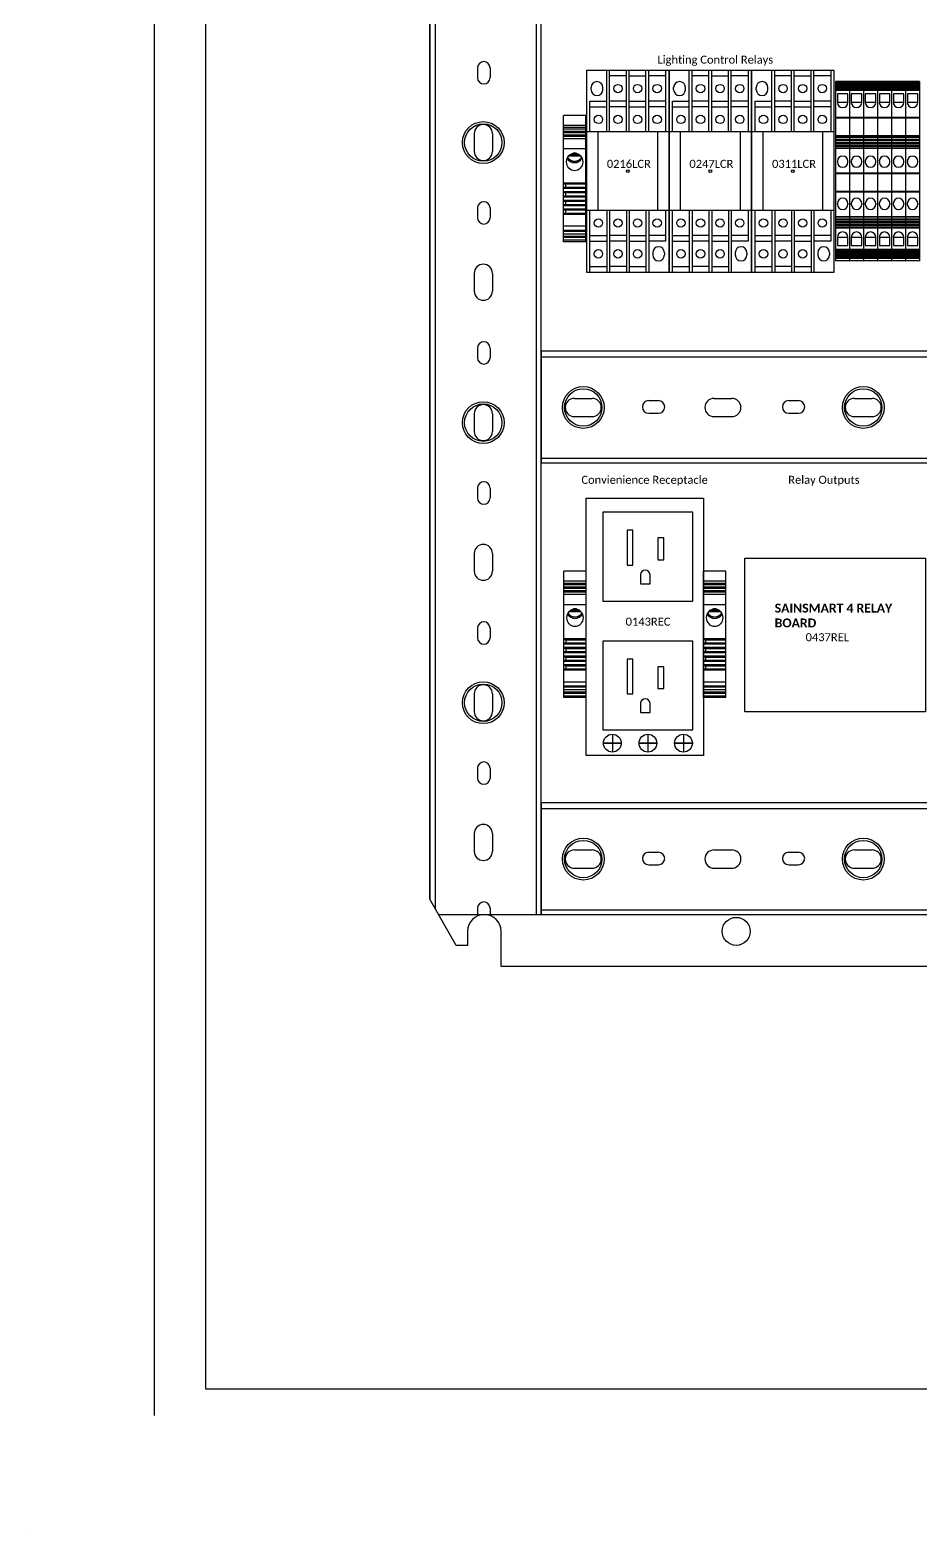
# Model space of a CAD drawing. Header units: inches. Extents: x 2 to 53, y 0 to 38.6.
# Drawn here: x 2 to 14.53, y 0 to 21.1 of the extents above; entities that cross this region are included whole.
import ezdxf

# ---------------------------------------------------------------- set-up
doc = ezdxf.new("R2010")
doc.units = ezdxf.units.IN
doc.header["$LTSCALE"] = 0.1
doc.header["$MEASUREMENT"] = 0
doc.layers.get('0').update_dxf_attribs({"plot": 0})
doc.layers.add('AC Wiring', color=7, linetype='Continuous')
doc.layers.add('Physical Devices', color=7, linetype='Continuous')
doc.layers.get('0').off()
doc.styles.add('Electrical1', font='Calibril.ttf')

# ---------------------------------------------------------------- blocks, each defined once
blk = doc.blocks.new('A$C704904594')
at = {"color": 7, "linetype": 'Continuous'}
for p, q in [((-1.004, 0.945), (-1.004, 27.795)), ((-0.63, 0.295), (-1.004, 0.945)), ((-0.472, 0.492), (-0.472, 0.295)), ((0, 0), (0, 0.492)), ((-0.472, 0.295), (-0.63, 0.295)), ((15.669, 0), (0, 0))]:
    blk.add_line(p, q, dxfattribs=at)
blk.add_circle((3.307, 0.492), 0.197, dxfattribs=at)
blk.add_arc((-0.236, 0.492), 0.236, 0, 180, dxfattribs=at)
blk = doc.blocks.new('A$C1748574127')
at = {"color": 7, "linetype": 'Continuous'}
for p, q in [((14.75, 36), (-14.75, 36)), ((-14.75, 36), (-14.75, -36)), ((-7.5, 14), (-7.5, 36)), ((-6.5, 14), (-6.5, 36)), ((-0.5, 34), (-6.5, 34)), ((-0.5, 14), (-0.5, 36)), ((0.5, 14), (0.5, 36)), ((0.5, 34), (6.5, 34)), ((6.5, 14), (6.5, 36)), ((7.5, 14), (7.5, 36)), ((13.5, 34), (7.5, 34)), ((13.5, 36), (13.5, 14)), ((14.75, -36), (14.75, 36)), ((-13.1, 29.1), (-13.1, 29.9)), ((-8.9, 29.1), (-8.9, 29.9)), ((-13.5, 25), (-7.5, 25)), ((-13.5, 14), (-13.5, 25)), ((-13.5, 23), (-7.5, 23)), ((-0.5, 25), (-6.5, 25)), ((-0.5, 23), (-6.5, 23)), ((0.5, 25), (6.5, 25)), ((0.5, 23), (6.5, 23)), ((13.5, 25), (7.5, 25)), ((13.5, 23), (7.5, 23)), ((14.75, 14), (-14.75, 14)), ((-10.75, 14), (-10.75, -14)), ((10.75, -14), (10.75, 14)), ((14.75, -14), (-14.75, -14)), ((-13.5, -36), (-13.5, -14)), ((-7.5, -14), (-7.5, -36)), ((-6.5, -14), (-6.5, -36)), ((-0.5, -14), (-0.5, -36)), ((0.5, -14), (0.5, -36)), ((6.5, -14), (6.5, -36)), ((7.5, -14), (7.5, -36)), ((13.5, -14), (13.5, -25)), ((-13.5, -23), (-7.5, -23)), ((-13.5, -25), (-7.5, -25)), ((-0.5, -23), (-6.5, -23)), ((-0.5, -25), (-6.5, -25)), ((0.5, -23), (6.5, -23)), ((0.5, -25), (6.5, -25)), ((13.5, -23), (7.5, -23)), ((13.5, -25), (7.5, -25)), ((8.9, -29.1), (8.9, -29.9)), ((13.1, -29.1), (13.1, -29.9)), ((-14.75, -36), (14.75, -36)), ((-13.5, -34), (-7.5, -34)), ((-0.5, -34), (-6.5, -34)), ((0.5, -34), (6.5, -34))]:
    blk.add_line(p, q, dxfattribs=at)
for centre, radius in [((-3.5, 29.5), 1.5), ((3.5, 29.5), 1.5), ((10.5, 29.5), 1.5), ((-10.5, 18.5), 1.5), ((-3.5, 18.5), 1.5), ((3.5, 18.5), 1.5), ((10.5, 18.5), 1.5), ((0, 0), 0.5), ((-10.5, -18.5), 1.5), ((-3.5, -18.5), 1.5), ((3.5, -18.5), 1.5), ((10.5, -18.5), 1.5), ((-10.5, -29.5), 1.5), ((-3.5, -29.5), 1.5), ((3.5, -29.5), 1.5)]:
    blk.add_circle(centre, radius, dxfattribs=at)
for centre, start, end in [((-11, 29.9), 0, 180), ((-11, 29.1), 180, 0), ((11, -29.1), 0, 180), ((11, -29.9), 180, 0)]:
    blk.add_arc(centre, 2.1, start, end, dxfattribs=at)
blk = doc.blocks.new('A$C1620426543')
for p, q in [((0, 8), (0, 0)), ((0.19, 8), (0, 8)), ((2.23, 8), (0.19, 8)), ((2.64, 8), (2.23, 8)), ((3.05, 8), (2.64, 8)), ((3.57, 8), (3.05, 8)), ((3.57, 8), (3.57, 0)), ((4.37, 8), (3.57, 8)), ((4.37, 8), (4.37, 0)), ((4.88, 8), (4.37, 8)), ((4.88, 8), (4.88, 0)), ((5.68, 8), (4.88, 8)), ((5.68, 8), (5.68, 0)), ((6.19, 8), (5.68, 8)), ((6.19, 8), (6.19, 0)), ((6.99, 8), (6.19, 8)), ((6.99, 8), (6.99, 0)), ((7.5, 8), (6.99, 8)), ((7.5, 8), (7.5, 0)), ((8.3, 8), (7.5, 8)), ((8.3, 8), (8.3, 0)), ((11.97, 8), (8.3, 8)), ((11.97, 8), (11.97, 0)), ((24.19, 8), (11.97, 8)), ((13.97, 2.4), (13.97, 5.6)), ((14.39, 1.94), (14.39, 6.06)), ((15.61, 6.45), (15.61, 5.94)), ((24.19, 8), (24.19, 0)), ((24.54, 8), (24.19, 8)), ((24.54, 8), (24.54, 0)), ((24.59, 8), (24.54, 8)), ((24.59, 8), (24.59, 0.85)), ((25.69, 8), (24.59, 8)), ((25.69, 8), (25.69, 0.85)), ((25.75, 8), (25.69, 8)), ((25.75, 8), (25.75, 0)), ((26.09, 8), (25.75, 8)), ((26.09, 8), (26.09, 0)), ((27.29, 8), (26.09, 8)), ((27.29, 8), (27.29, 0)), ((27.64, 8), (27.29, 8)), ((27.64, 8), (27.64, 0)), ((27.69, 8), (27.64, 8)), ((27.69, 8), (27.69, 0.85)), ((28.79, 8), (27.69, 8)), ((28.79, 8), (28.79, 0.85)), ((28.85, 8), (28.79, 8)), ((28.85, 8), (28.85, 0)), ((29.19, 8), (28.85, 8)), ((29.19, 8), (29.19, 0)), ((30.39, 8), (29.19, 8)), ((30.39, 8), (30.39, 0)), ((30.74, 8), (30.39, 8)), ((30.74, 8), (30.74, 0)), ((30.79, 8), (30.74, 8)), ((30.79, 8), (30.79, 0.85)), ((31.89, 8), (30.79, 8)), ((31.89, 8), (31.89, 0.85)), ((31.95, 8), (31.89, 8)), ((31.95, 8), (31.95, 0.85)), ((32.29, 8), (31.95, 8)), ((32.29, 8), (32.29, 0)), ((33.49, 8), (32.29, 8)), ((33.49, 8), (33.49, 0)), ((33.84, 8), (33.49, 8)), ((33.84, 8), (33.84, 0.85)), ((33.89, 8), (33.84, 8)), ((33.89, 8), (33.89, 0.85)), ((34.99, 8), (33.89, 8)), ((34.99, 8), (34.99, 0.85)), ((35.05, 8), (34.99, 8)), ((35.05, 8), (35.05, 0.85)), ((35.39, 8), (35.05, 8)), ((35.39, 8), (35.39, 0)), ((39.6, 8), (35.39, 8)), ((39.6, 8), (39.6, 0)), ((41.05, 8), (39.6, 8)), ((41.05, 8), (41.05, 0)), ((41.44, 8), (41.05, 8)), ((41.44, 8), (41.44, 0.85)), ((42.4, 8), (41.44, 8)), ((42.4, 8), (42.4, 0)), ((43.24, 8), (42.4, 8)), ((43.24, 8), (43.24, 0)), ((43.63, 8), (43.24, 8)), ((43.63, 8), (43.63, 0.85)), ((44.59, 8), (43.63, 8)), ((44.59, 8), (44.59, 0)), ((45.1, 8), (44.59, 8)), ((45.1, 8), (45.1, 0)), ((0.19, 0), (0, 0)), ((2.23, 0), (0.19, 0)), ((2.64, 0), (2.23, 0)), ((3.05, 0), (2.64, 0)), ((3.57, 0), (3.05, 0)), ((4.37, 0), (3.57, 0)), ((4.88, 0), (4.37, 0)), ((5.68, 0), (4.88, 0)), ((6.19, 0), (5.68, 0)), ((6.99, 0), (6.19, 0)), ((7.5, 0), (6.99, 0)), ((8.3, 0), (7.5, 0)), ((11.97, 0), (8.3, 0)), ((24.19, 0), (11.97, 0)), ((13.48, 4.52), (13.48, 3.48)), ((15.61, 2.06), (15.61, 1.55)), ((24.54, 0), (24.19, 0)), ((24.54, 0.85), (24.54, 0)), ((24.54, 0.85), (24.54, 0.85)), ((25.75, 0.85), (24.54, 0.85)), ((24.54, 0), (24.54, 0)), ((25.75, 0), (24.54, 0)), ((26.09, 0), (25.75, 0)), ((27.29, 0), (26.09, 0)), ((27.64, 0), (27.29, 0)), ((27.64, 0.85), (27.64, 0)), ((27.64, 0.85), (27.64, 0.85)), ((28.85, 0.85), (27.64, 0.85)), ((27.64, 0), (27.64, 0)), ((28.85, 0), (27.64, 0)), ((29.19, 0), (28.85, 0)), ((30.39, 0), (29.19, 0)), ((30.39, 0.85), (30.39, 0)), ((30.39, 0.85), (30.39, 0)), ((30.39, 0.85), (30.39, 0.85)), ((30.41, 0.85), (30.39, 0.85)), ((30.39, 0), (30.39, 0)), ((30.39, 0), (30.39, 0)), ((30.41, 0), (30.39, 0)), ((30.74, 0), (30.41, 0)), ((31.95, 0.85), (30.74, 0.85)), ((31.95, 0), (30.74, 0)), ((31.95, 0.85), (31.95, 0)), ((32.29, 0), (31.95, 0)), ((33.49, 0), (32.29, 0)), ((33.84, 0), (33.49, 0)), ((33.84, 0.85), (33.84, 0)), ((35.05, 0.85), (33.84, 0.85)), ((35.05, 0), (33.84, 0)), ((35.05, 0.85), (35.05, 0)), ((35.39, 0), (35.05, 0)), ((39.6, 0), (35.39, 0)), ((41.05, 0), (39.6, 0)), ((41.44, 0.85), (41.05, 0.85)), ((41.44, 0), (41.05, 0)), ((41.44, 0.85), (41.44, 0)), ((42.4, 0), (41.44, 0)), ((43.24, 0), (42.4, 0)), ((43.63, 0.85), (43.24, 0.85)), ((43.63, 0), (43.24, 0)), ((43.63, 0.85), (43.63, 0)), ((44.59, 0), (43.63, 0)), ((45.1, 0), (44.59, 0))]:
    blk.add_line(p, q)
for centre, radius, start, end in [((13.96, 4.06), 2.9, 358.7746, 62.1736), ((13.98, 3.92), 2.88, 297.5307, 1.5211)]:
    blk.add_arc(centre, radius, start, end)
blk.add_ellipse((16.6, 4), major_axis=(-3.17, 0), ratio=0.906308)
blk.add_open_spline([(14.98, 1.56), (15.04, 1.59), (15.19, 1.68), (15.39, 1.84), (15.6, 2.04), (15.79, 2.27), (15.95, 2.51), (16.09, 2.78), (16.2, 3.06), (16.28, 3.35), (16.33, 3.65), (16.35, 3.95), (16.34, 4.25), (16.3, 4.55), (16.23, 4.85), (16.13, 5.13), (16, 5.4), (15.84, 5.66), (15.66, 5.89), (15.46, 6.1), (15.24, 6.28), (15.07, 6.4), (14.98, 6.45), (14.97, 6.45)], degree=3, knots=[0, 0, 0, 0, 0.03782, 0.087836, 0.137923, 0.188082, 0.238307, 0.288592, 0.338928, 0.389305, 0.439715, 0.490151, 0.540606, 0.591072, 0.641542, 0.692007, 0.742459, 0.792888, 0.843281, 0.893626, 0.943911, 0.994124, 1, 1, 1, 1])
blk = doc.blocks.new('A$C1595963731')
for p, q in [((0, 0), (0, 5)), ((0.6, 5), (0, 5)), ((0.6, 0), (0, 0)), ((0.83, 5), (0.6, 5)), ((0.83, 0), (0.6, 0)), ((0.83, 0), (0.83, 5)), ((1.32, 5), (0.83, 5)), ((1.32, 0), (0.83, 0)), ((1.32, 0), (1.32, 5)), ((1.63, 5), (1.32, 5)), ((1.63, 0), (1.32, 0)), ((1.63, 0), (1.63, 5)), ((2.13, 5), (1.63, 5)), ((2.13, 0), (1.63, 0)), ((2.13, 0), (2.13, 5)), ((2.44, 5), (2.13, 5)), ((2.44, 0), (2.13, 0)), ((2.44, 0), (2.44, 5)), ((2.93, 5), (2.44, 5)), ((2.93, 0), (2.44, 0)), ((2.93, 0), (2.93, 5)), ((3.24, 5), (2.93, 5)), ((3.24, 0), (2.93, 0)), ((3.24, 0), (3.24, 5)), ((3.73, 5), (3.24, 5)), ((3.73, 0), (3.24, 0)), ((3.73, 0), (3.73, 5)), ((4.03, 5), (3.73, 5)), ((4.03, 0), (3.73, 0)), ((4.03, 0), (4.03, 5)), ((11.66, 5), (4.03, 5)), ((11.66, 0), (4.03, 0)), ((8.42, 4.37), (5.42, 4.37)), ((5.42, 4.37), (5.42, 0.62)), ((5.42, 0.62), (8.42, 0.62)), ((8.42, 4.37), (8.42, 0.62)), ((11.66, 0), (11.66, 5)), ((11.75, 5), (11.66, 5)), ((11.75, 0), (11.66, 0)), ((11.75, 0), (11.75, 5)), ((12.4, 5), (11.75, 5)), ((12.4, 0), (11.75, 0)), ((12.4, 0), (12.4, 5)), ((12.81, 5), (12.4, 5)), ((12.81, 0), (12.4, 0)), ((12.81, 0), (12.81, 5)), ((13.46, 5), (12.81, 5)), ((13.46, 0), (12.81, 0)), ((13.46, 0), (13.46, 5)), ((13.87, 5), (13.46, 5)), ((13.87, 0), (13.46, 0)), ((13.87, 0), (13.87, 5)), ((14.52, 5), (13.87, 5)), ((14.52, 0), (13.87, 0)), ((14.52, 0), (14.52, 5)), ((14.93, 5), (14.52, 5)), ((14.93, 0), (14.52, 0)), ((14.93, 0), (14.93, 5)), ((15.58, 5), (14.93, 5)), ((15.58, 0), (14.93, 0)), ((15.58, 0), (15.58, 5)), ((15.66, 5), (15.58, 5)), ((15.66, 0), (15.58, 0)), ((15.66, 0), (15.66, 5)), ((24.48, 5), (15.66, 5)), ((24.48, 0), (15.66, 0)), ((20.23, 4.37), (20.48, 4.37)), ((20.48, 0.62), (20.23, 0.62)), ((24.48, 0), (24.48, 5)), ((24.73, 5), (24.48, 5)), ((24.73, 0), (24.48, 0)), ((24.73, 0), (24.73, 5)), ((31.03, 5), (24.73, 5)), ((31.03, 0), (24.73, 0)), ((31.03, 0), (31.03, 5)), ((31.28, 5), (31.03, 5)), ((31.28, 0), (31.03, 0)), ((40.1, 5), (31.28, 5)), ((31.28, 0), (31.28, 5)), ((40.1, 0), (31.28, 0)), ((35.53, 4.37), (35.28, 4.37)), ((35.28, 0.62), (35.53, 0.62)), ((40.1, 0), (40.1, 5)), ((40.18, 5), (40.1, 5)), ((40.18, 0), (40.1, 0)), ((40.18, 0), (40.18, 5)), ((40.83, 5), (40.18, 5)), ((40.83, 0), (40.18, 0)), ((40.83, 0), (40.83, 5)), ((41.24, 5), (40.83, 5)), ((41.24, 0), (40.83, 0)), ((41.24, 0), (41.24, 5)), ((41.89, 5), (41.24, 5)), ((41.89, 0), (41.24, 0)), ((41.89, 0), (41.89, 5)), ((42.3, 5), (41.89, 5)), ((42.3, 0), (41.89, 0)), ((42.3, 0), (42.3, 5)), ((42.95, 5), (42.3, 5)), ((42.95, 0), (42.3, 0)), ((42.95, 0), (42.95, 5)), ((43.36, 5), (42.95, 5)), ((43.36, 0), (42.95, 0)), ((43.36, 0), (43.36, 5)), ((44.01, 5), (43.36, 5)), ((44.01, 0), (43.36, 0)), ((44.01, 0), (44.01, 5)), ((44.1, 5), (44.01, 5)), ((44.1, 0), (44.01, 0)), ((44.1, 0), (44.1, 5)), ((44.34, 5), (44.1, 5)), ((44.34, 0), (44.1, 0)), ((44.34, 0), (44.34, 5)), ((44.59, 5), (44.34, 5)), ((44.59, 0), (44.34, 0)), ((44.59, 0), (44.59, 5)), ((50.89, 5), (44.59, 5)), ((50.89, 0), (44.59, 0)), ((50.89, 0), (50.89, 5)), ((51.14, 5), (50.89, 5)), ((51.14, 0), (50.89, 0)), ((51.14, 0), (51.14, 5)), ((60.83, 5), (51.14, 5)), ((60.83, 0), (51.14, 0)), ((59.58, 4.37), (56.58, 4.37)), ((56.58, 0.62), (56.58, 4.37)), ((56.58, 0.62), (59.58, 0.62)), ((59.58, 0.62), (59.58, 4.37)), ((60.83, 0), (60.83, 5)), ((61.13, 5), (60.83, 5)), ((61.13, 0), (60.83, 0)), ((61.13, 0), (61.13, 5)), ((61.62, 5), (61.13, 5)), ((61.62, 0), (61.13, 0)), ((61.62, 0), (61.62, 5)), ((61.93, 5), (61.62, 5)), ((61.93, 0), (61.62, 0)), ((61.93, 0), (61.93, 5)), ((62.42, 5), (61.93, 5)), ((62.42, 0), (61.93, 0)), ((62.42, 0), (62.42, 5)), ((62.73, 5), (62.42, 5)), ((62.73, 0), (62.42, 0)), ((62.73, 0), (62.73, 5)), ((63.23, 5), (62.73, 5)), ((63.23, 0), (62.73, 0)), ((63.23, 0), (63.23, 5)), ((63.54, 5), (63.23, 5)), ((63.54, 0), (63.23, 0)), ((63.54, 0), (63.54, 5)), ((64.03, 5), (63.54, 5)), ((64.03, 0), (63.54, 0)), ((64.03, 0), (64.03, 5))]:
    blk.add_line(p, q)
for centre, start, end in [((8.42, 2.5), 270, 90), ((20.23, 2.5), 90, 270), ((20.48, 2.5), 270, 90), ((35.28, 2.5), 90, 270), ((35.53, 2.5), 270, 90), ((56.58, 2.5), 90, 270)]:
    blk.add_arc(centre, 1.88, start, end)

msp = doc.modelspace()

# ---------------------------------------------------------------- linework, layer by layer
at = {"layer": 'Physical Devices', "ltscale": 0.1}
for p, q in [((3.75, 1.625), (3.75, 38.625)), ((7.703, 8.74), (7.703, 35.875)), ((9.125, 8.666), (9.125, 35.949)), ((8.294, 20.569), (8.294, 20.432)), ((8.471, 20.569), (8.471, 20.432)), ((8.247, 19.645), (8.247, 19.395)), ((8.503, 19.645), (8.503, 19.395)), ((8.294, 18.6), (8.294, 18.462)), ((8.471, 18.6), (8.471, 18.462)), ((8.247, 17.681), (8.247, 17.431)), ((8.503, 17.681), (8.503, 17.431)), ((8.294, 16.631), (8.294, 16.494)), ((8.471, 16.631), (8.471, 16.494)), ((9.191, 16.506), (23.728, 16.506)), ((9.656, 15.923), (9.906, 15.923)), ((10.701, 15.891), (10.839, 15.891)), ((11.62, 15.923), (11.87, 15.923)), ((12.67, 15.891), (12.808, 15.891)), ((13.594, 15.923), (13.844, 15.923)), ((8.247, 15.707), (8.247, 15.457)), ((8.503, 15.707), (8.503, 15.457)), ((9.656, 15.667), (9.906, 15.667)), ((10.701, 15.714), (10.839, 15.714)), ((11.62, 15.667), (11.87, 15.667)), ((12.67, 15.714), (12.808, 15.714)), ((13.594, 15.667), (13.844, 15.667)), ((9.191, 15.081), (23.728, 15.081)), ((8.294, 14.662), (8.294, 14.524)), ((8.471, 14.662), (8.471, 14.524)), ((8.247, 13.743), (8.247, 13.493)), ((8.503, 13.743), (8.503, 13.493)), ((8.294, 12.693), (8.294, 12.556)), ((8.471, 12.693), (8.471, 12.556)), ((8.247, 11.769), (8.247, 11.519)), ((8.503, 11.769), (8.503, 11.519)), ((10.19, 11.201), (10.19, 10.951)), ((10.69, 11.201), (10.69, 10.951)), ((11.19, 11.201), (11.19, 10.951)), ((8.294, 10.724), (8.294, 10.586)), ((8.471, 10.724), (8.471, 10.586)), ((9.191, 10.157), (23.728, 10.157)), ((8.247, 9.805), (8.247, 9.555)), ((8.503, 9.805), (8.503, 9.555)), ((9.656, 9.574), (9.906, 9.574)), ((10.701, 9.542), (10.839, 9.542)), ((11.62, 9.574), (11.87, 9.574)), ((12.67, 9.542), (12.808, 9.542)), ((13.594, 9.574), (13.844, 9.574)), ((9.656, 9.318), (9.906, 9.318)), ((10.701, 9.365), (10.839, 9.365)), ((11.62, 9.318), (11.87, 9.318)), ((12.67, 9.365), (12.808, 9.365)), ((13.594, 9.318), (13.844, 9.318)), ((8.294, 8.755), (8.294, 8.666)), ((8.471, 8.755), (8.471, 8.666)), ((9.191, 8.732), (23.728, 8.732)), ((2, 0), (2, 0))]:
    msp.add_line(p, q, dxfattribs=at)
for points in [[(4.469, 38.219), (4.469, 2), (52.281, 2), (52.281, 38.219)], [(9.191, 15.015), (23.728, 15.015), (23.728, 16.585), (9.191, 16.585)], [(9.822, 10.9), (9.822, 14.52), (11.472, 14.52), (11.472, 10.9)], [(10.054, 14.322), (10.054, 13.071), (11.321, 13.071), (11.321, 14.322)], [(10.4, 14.069), (10.4, 13.578), (10.477, 13.578), (10.477, 14.069)], [(10.83, 13.961), (10.83, 13.654), (10.914, 13.654), (10.914, 13.961)], [(12.054, 11.516), (12.054, 13.676), (14.594, 13.676), (14.594, 11.516)], [(10.054, 12.512), (10.054, 11.261), (11.321, 11.261), (11.321, 12.512)], [(10.4, 12.259), (10.4, 11.768), (10.477, 11.768), (10.477, 12.259)], [(10.83, 12.151), (10.83, 11.844), (10.914, 11.844), (10.914, 12.151)], [(10.065, 11.076), (10.065, 11.076), (10.315, 11.076), (10.315, 11.076)], [(10.565, 11.076), (10.565, 11.076), (10.815, 11.076), (10.815, 11.076)], [(11.065, 11.076), (11.065, 11.076), (11.315, 11.076), (11.315, 11.076)], [(9.191, 8.666), (23.728, 8.666), (23.728, 10.236), (9.191, 10.236)]]:
    msp.add_lwpolyline(points, close=True, dxfattribs=at)
for points in [[(7.746, 8.666), (9.191, 8.666), (9.191, 35.949), (7.746, 35.949)], [(7.621, 35.733), (7.621, 8.882)], [(10.584, 13.447), (10.584, 13.317), (10.722, 13.317), (10.722, 13.447)], [(10.584, 11.637), (10.584, 11.507), (10.722, 11.507), (10.722, 11.637)]]:
    msp.add_lwpolyline(points, dxfattribs=at)
for centre, radius in [((8.375, 19.52), 0.294), ((8.375, 19.52), 0.263), ((9.781, 15.795), 0.294), ((9.781, 15.795), 0.263), ((13.719, 15.795), 0.294), ((13.719, 15.795), 0.263), ((8.375, 15.582), 0.294), ((8.375, 15.582), 0.263), ((8.375, 11.644), 0.294), ((8.375, 11.644), 0.263), ((10.19, 11.076), 0.125), ((10.69, 11.076), 0.125), ((11.19, 11.076), 0.125), ((9.781, 9.446), 0.294), ((9.781, 9.446), 0.263), ((13.719, 9.446), 0.294), ((13.719, 9.446), 0.263)]:
    msp.add_circle(centre, radius, dxfattribs=at)
for centre, radius, start, end in [((8.382, 20.569), 0.0885, 0, 180), ((8.382, 20.432), 0.0885, 180, 0), ((8.375, 19.645), 0.128, 360, 180), ((8.375, 19.395), 0.128, 180, 0), ((8.382, 18.6), 0.0885, 0, 180), ((8.382, 18.462), 0.0885, 180, 0), ((8.375, 17.681), 0.128, 360, 180), ((8.375, 17.431), 0.128, 180, 0), ((8.382, 16.631), 0.0885, 0, 180), ((8.382, 16.494), 0.0885, 180, 0), ((8.375, 15.707), 0.128, 360, 180), ((9.656, 15.795), 0.128, 90, 270), ((9.906, 15.795), 0.128, 270, 90), ((10.701, 15.803), 0.0885, 90, 270), ((10.839, 15.803), 0.0885, 270, 90), ((11.62, 15.795), 0.128, 90, 270), ((11.87, 15.795), 0.128, 270, 90), ((12.67, 15.803), 0.0885, 90, 270), ((12.808, 15.803), 0.0885, 270, 90), ((13.594, 15.795), 0.128, 90, 270), ((13.844, 15.795), 0.128, 270, 90), ((8.375, 15.457), 0.128, 180, 0), ((8.382, 14.662), 0.0885, 0, 180), ((8.382, 14.524), 0.0885, 180, 0), ((8.375, 13.743), 0.128, 360, 180), ((10.653, 13.439), 0.0696, 6.7329, 173.2671), ((8.375, 13.493), 0.128, 180, 0), ((8.382, 12.693), 0.0885, 0, 180), ((8.382, 12.556), 0.0885, 180, 0), ((8.375, 11.769), 0.128, 360, 180), ((10.653, 11.629), 0.0696, 6.7329, 173.2671), ((8.375, 11.519), 0.128, 180, 0), ((8.382, 10.724), 0.0885, 0, 180), ((8.382, 10.586), 0.0885, 180, 0), ((8.375, 9.805), 0.128, 360, 180), ((8.375, 9.555), 0.128, 180, 0), ((9.656, 9.446), 0.128, 90, 270), ((9.906, 9.446), 0.128, 270, 90), ((10.701, 9.454), 0.0885, 90, 270), ((10.839, 9.454), 0.0885, 270, 90), ((11.62, 9.446), 0.128, 90, 270), ((11.87, 9.446), 0.128, 270, 90), ((12.67, 9.454), 0.0885, 90, 270), ((12.808, 9.454), 0.0885, 270, 90), ((13.594, 9.446), 0.128, 90, 270), ((13.844, 9.446), 0.128, 270, 90), ((8.382, 8.755), 0.0885, 0, 180)]:
    msp.add_arc(centre, radius, start, end, dxfattribs=at)

# ---------------------------------------------------------------- block references
at = {"layer": 'AC Wiring', "ltscale": 0.1}
msp.add_blockref('A$C704904594', (8.625, 7.938), dxfattribs=at)
at = {"layer": 'AC Wiring', "ltscale": 0.1, "xscale": 0.03937, "yscale": 0.03937, "zscale": 0.03937}
for p in [(10.407, 19.117), (11.568, 19.117), (12.729, 19.117)]:
    msp.add_blockref('A$C1748574127', p, dxfattribs=at)
at = {"layer": 'AC Wiring', "ltscale": 0.1, "xscale": 0.03937, "yscale": 0.03937, "zscale": 0.03937, "rotation": 90}
for p in [(13.527, 17.857), (13.723, 17.857), (13.92, 17.857), (14.117, 17.857), (14.314, 17.857), (14.511, 17.857)]:
    msp.add_blockref('A$C1595963731', p, dxfattribs=at)
at = {"layer": 'Physical Devices', "ltscale": 0.1, "xscale": 0.03937, "yscale": 0.03937, "zscale": 0.03937, "rotation": 270}
for p in [(9.502, 19.901), (9.507, 13.494), (11.472, 13.494)]:
    msp.add_blockref('A$C1620426543', p, dxfattribs=at)

# ---------------------------------------------------------------- texts
at = {"layer": 'Physical Devices', "ltscale": 0.1, "style": 'Electrical1'}
for s, p in [('Lighting Control Relays', (10.825, 20.629)), ('0216LCR', (10.113, 19.164)), ('0247LCR', (11.274, 19.164)), ('0311LCR', (12.436, 19.164)), ('Convienience Receptacle', (9.755, 14.722)), ('Relay Outputs', (12.664, 14.722)), ('0143REC', (10.377, 12.728)), ('0437REL', (12.908, 12.509))]:
    msp.add_text(s, height=0.1125, dxfattribs=at).set_placement(p)
at = {"layer": 'Physical Devices', "ltscale": 0.1, "insert": (12.473, 13.037), "char_height": 0.125, "width": 2.0625, "attachment_point": 1, "style": 'Electrical1'}
msp.add_mtext('{\\fCalibri|b1|i0|c0|p34;SAINSMART 4 RELAY BOARD}', dxfattribs=at)

doc.saveas('drawing.dxf')
